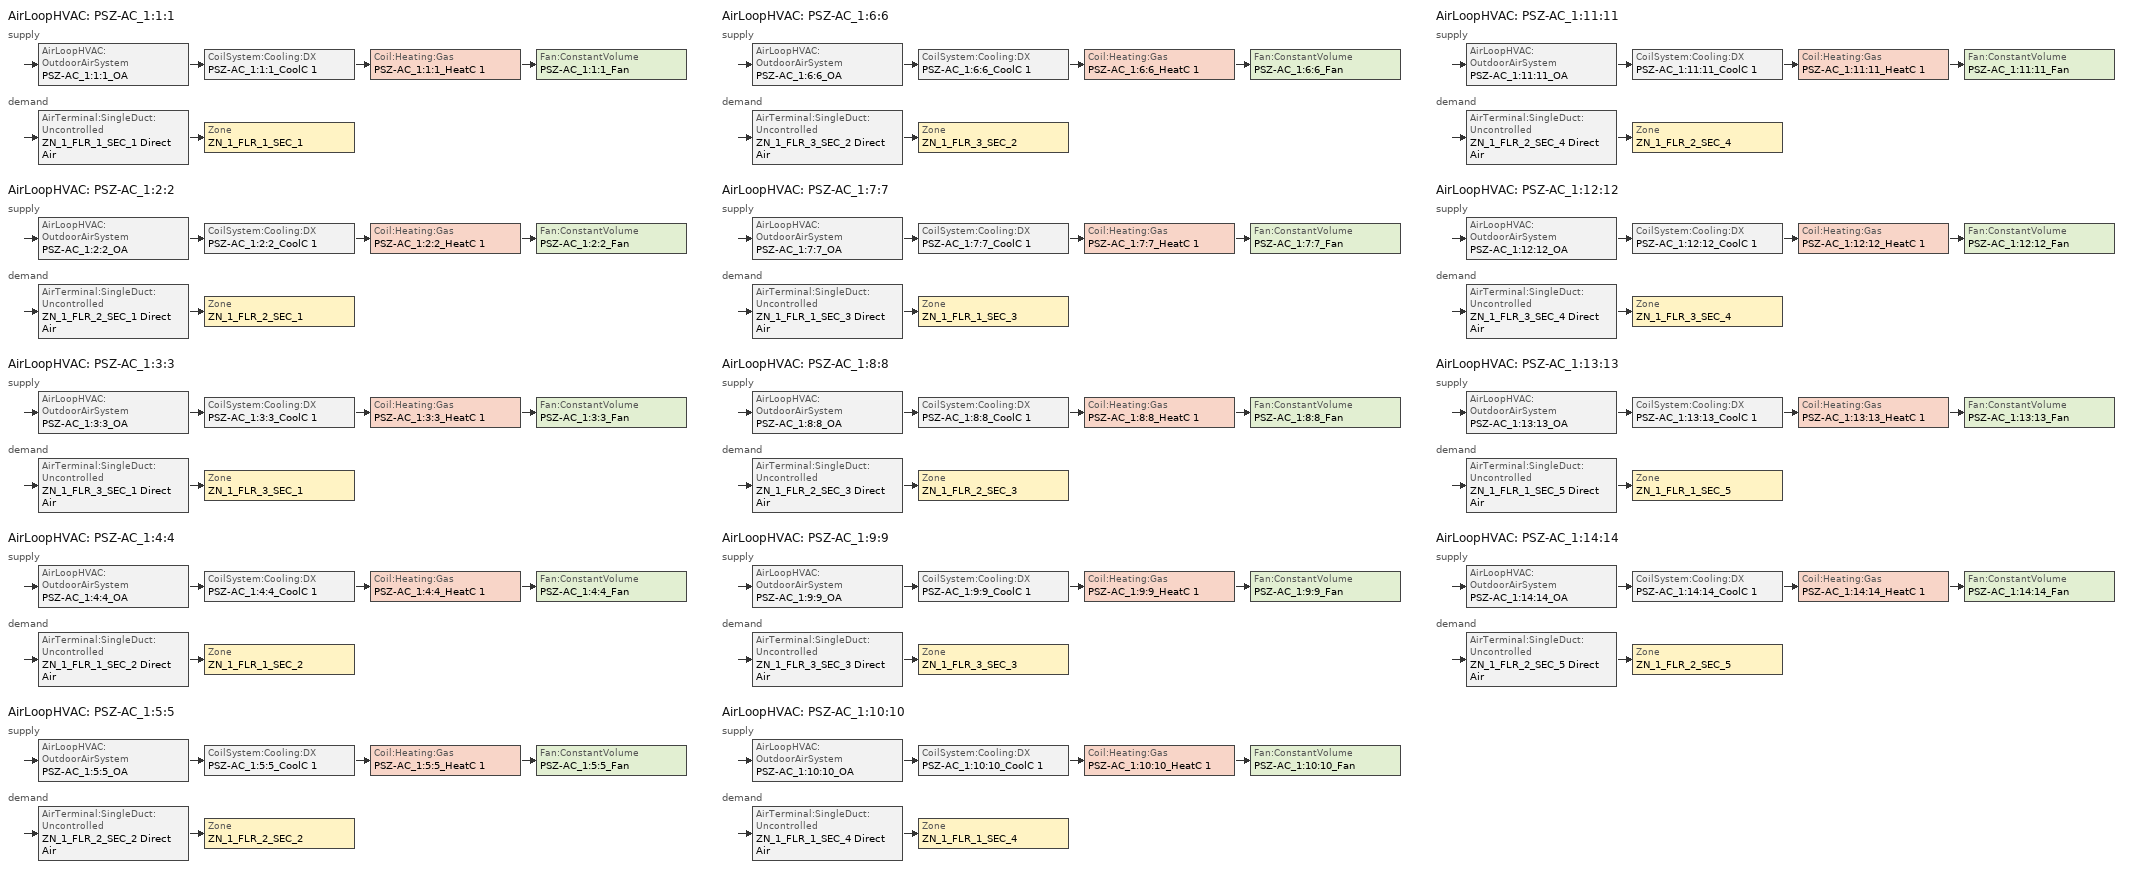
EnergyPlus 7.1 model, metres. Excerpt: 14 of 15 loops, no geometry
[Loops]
AirLoopHVAC 'PSZ-AC_1:1:1'
 supply: AirLoopHVAC:OutdoorAirSystem 'PSZ-AC_1:1:1_OA' > CoilSystem:Cooling:DX 'PSZ-AC_1:1:1_CoolC 1' > Coil:Heating:Gas 'PSZ-AC_1:1:1_HeatC 1' > Fan:ConstantVolume 'PSZ-AC_1:1:1_Fan'
 demand: AirTerminal:SingleDuct:Uncontrolled 'ZN_1_FLR_1_SEC_1 Direct Air' > Zone 'ZN_1_FLR_1_SEC_1'
AirLoopHVAC 'PSZ-AC_1:2:2'
 supply: AirLoopHVAC:OutdoorAirSystem 'PSZ-AC_1:2:2_OA' > CoilSystem:Cooling:DX 'PSZ-AC_1:2:2_CoolC 1' > Coil:Heating:Gas 'PSZ-AC_1:2:2_HeatC 1' > Fan:ConstantVolume 'PSZ-AC_1:2:2_Fan'
 demand: AirTerminal:SingleDuct:Uncontrolled 'ZN_1_FLR_2_SEC_1 Direct Air' > Zone 'ZN_1_FLR_2_SEC_1'
AirLoopHVAC 'PSZ-AC_1:3:3'
 supply: AirLoopHVAC:OutdoorAirSystem 'PSZ-AC_1:3:3_OA' > CoilSystem:Cooling:DX 'PSZ-AC_1:3:3_CoolC 1' > Coil:Heating:Gas 'PSZ-AC_1:3:3_HeatC 1' > Fan:ConstantVolume 'PSZ-AC_1:3:3_Fan'
 demand: AirTerminal:SingleDuct:Uncontrolled 'ZN_1_FLR_3_SEC_1 Direct Air' > Zone 'ZN_1_FLR_3_SEC_1'
AirLoopHVAC 'PSZ-AC_1:4:4'
 supply: AirLoopHVAC:OutdoorAirSystem 'PSZ-AC_1:4:4_OA' > CoilSystem:Cooling:DX 'PSZ-AC_1:4:4_CoolC 1' > Coil:Heating:Gas 'PSZ-AC_1:4:4_HeatC 1' > Fan:ConstantVolume 'PSZ-AC_1:4:4_Fan'
 demand: AirTerminal:SingleDuct:Uncontrolled 'ZN_1_FLR_1_SEC_2 Direct Air' > Zone 'ZN_1_FLR_1_SEC_2'
AirLoopHVAC 'PSZ-AC_1:5:5'
 supply: AirLoopHVAC:OutdoorAirSystem 'PSZ-AC_1:5:5_OA' > CoilSystem:Cooling:DX 'PSZ-AC_1:5:5_CoolC 1' > Coil:Heating:Gas 'PSZ-AC_1:5:5_HeatC 1' > Fan:ConstantVolume 'PSZ-AC_1:5:5_Fan'
 demand: AirTerminal:SingleDuct:Uncontrolled 'ZN_1_FLR_2_SEC_2 Direct Air' > Zone 'ZN_1_FLR_2_SEC_2'
AirLoopHVAC 'PSZ-AC_1:6:6'
 supply: AirLoopHVAC:OutdoorAirSystem 'PSZ-AC_1:6:6_OA' > CoilSystem:Cooling:DX 'PSZ-AC_1:6:6_CoolC 1' > Coil:Heating:Gas 'PSZ-AC_1:6:6_HeatC 1' > Fan:ConstantVolume 'PSZ-AC_1:6:6_Fan'
 demand: AirTerminal:SingleDuct:Uncontrolled 'ZN_1_FLR_3_SEC_2 Direct Air' > Zone 'ZN_1_FLR_3_SEC_2'
AirLoopHVAC 'PSZ-AC_1:7:7'
 supply: AirLoopHVAC:OutdoorAirSystem 'PSZ-AC_1:7:7_OA' > CoilSystem:Cooling:DX 'PSZ-AC_1:7:7_CoolC 1' > Coil:Heating:Gas 'PSZ-AC_1:7:7_HeatC 1' > Fan:ConstantVolume 'PSZ-AC_1:7:7_Fan'
 demand: AirTerminal:SingleDuct:Uncontrolled 'ZN_1_FLR_1_SEC_3 Direct Air' > Zone 'ZN_1_FLR_1_SEC_3'
AirLoopHVAC 'PSZ-AC_1:8:8'
 supply: AirLoopHVAC:OutdoorAirSystem 'PSZ-AC_1:8:8_OA' > CoilSystem:Cooling:DX 'PSZ-AC_1:8:8_CoolC 1' > Coil:Heating:Gas 'PSZ-AC_1:8:8_HeatC 1' > Fan:ConstantVolume 'PSZ-AC_1:8:8_Fan'
 demand: AirTerminal:SingleDuct:Uncontrolled 'ZN_1_FLR_2_SEC_3 Direct Air' > Zone 'ZN_1_FLR_2_SEC_3'
AirLoopHVAC 'PSZ-AC_1:9:9'
 supply: AirLoopHVAC:OutdoorAirSystem 'PSZ-AC_1:9:9_OA' > CoilSystem:Cooling:DX 'PSZ-AC_1:9:9_CoolC 1' > Coil:Heating:Gas 'PSZ-AC_1:9:9_HeatC 1' > Fan:ConstantVolume 'PSZ-AC_1:9:9_Fan'
 demand: AirTerminal:SingleDuct:Uncontrolled 'ZN_1_FLR_3_SEC_3 Direct Air' > Zone 'ZN_1_FLR_3_SEC_3'
AirLoopHVAC 'PSZ-AC_1:10:10'
 supply: AirLoopHVAC:OutdoorAirSystem 'PSZ-AC_1:10:10_OA' > CoilSystem:Cooling:DX 'PSZ-AC_1:10:10_CoolC 1' > Coil:Heating:Gas 'PSZ-AC_1:10:10_HeatC 1' > Fan:ConstantVolume 'PSZ-AC_1:10:10_Fan'
 demand: AirTerminal:SingleDuct:Uncontrolled 'ZN_1_FLR_1_SEC_4 Direct Air' > Zone 'ZN_1_FLR_1_SEC_4'
AirLoopHVAC 'PSZ-AC_1:11:11'
 supply: AirLoopHVAC:OutdoorAirSystem 'PSZ-AC_1:11:11_OA' > CoilSystem:Cooling:DX 'PSZ-AC_1:11:11_CoolC 1' > Coil:Heating:Gas 'PSZ-AC_1:11:11_HeatC 1' > Fan:ConstantVolume 'PSZ-AC_1:11:11_Fan'
 demand: AirTerminal:SingleDuct:Uncontrolled 'ZN_1_FLR_2_SEC_4 Direct Air' > Zone 'ZN_1_FLR_2_SEC_4'
AirLoopHVAC 'PSZ-AC_1:12:12'
 supply: AirLoopHVAC:OutdoorAirSystem 'PSZ-AC_1:12:12_OA' > CoilSystem:Cooling:DX 'PSZ-AC_1:12:12_CoolC 1' > Coil:Heating:Gas 'PSZ-AC_1:12:12_HeatC 1' > Fan:ConstantVolume 'PSZ-AC_1:12:12_Fan'
 demand: AirTerminal:SingleDuct:Uncontrolled 'ZN_1_FLR_3_SEC_4 Direct Air' > Zone 'ZN_1_FLR_3_SEC_4'
AirLoopHVAC 'PSZ-AC_1:13:13'
 supply: AirLoopHVAC:OutdoorAirSystem 'PSZ-AC_1:13:13_OA' > CoilSystem:Cooling:DX 'PSZ-AC_1:13:13_CoolC 1' > Coil:Heating:Gas 'PSZ-AC_1:13:13_HeatC 1' > Fan:ConstantVolume 'PSZ-AC_1:13:13_Fan'
 demand: AirTerminal:SingleDuct:Uncontrolled 'ZN_1_FLR_1_SEC_5 Direct Air' > Zone 'ZN_1_FLR_1_SEC_5'
AirLoopHVAC 'PSZ-AC_1:14:14'
 supply: AirLoopHVAC:OutdoorAirSystem 'PSZ-AC_1:14:14_OA' > CoilSystem:Cooling:DX 'PSZ-AC_1:14:14_CoolC 1' > Coil:Heating:Gas 'PSZ-AC_1:14:14_HeatC 1' > Fan:ConstantVolume 'PSZ-AC_1:14:14_Fan'
 demand: AirTerminal:SingleDuct:Uncontrolled 'ZN_1_FLR_2_SEC_5 Direct Air' > Zone 'ZN_1_FLR_2_SEC_5'
[ComponentCost:LineItem]
Name | Line Item Type | Item | Cost per Each | Quantity | Cost per Unit of Output Capacity
Infiltration:ZN_1_FLR_1_SEC_1 | General | ZN_1_FLR_1_SEC_1 | 1 | 0.0245
People:ZN_1_FLR_1_SEC_1 | General | ZN_1_FLR_1_SEC_1 | 1 | 3.0269
LIGHTING EQUIP:ZN_1_FLR_1_SEC_1 | Lights | ZN_1_FLR_1_SEC_1 |  |  | 1
ElectricEquipment:ZN_1_FLR_1_SEC_1:PlugMisc | General | ZN_1_FLR_1_SEC_1 | 1 | 0.6247
GasEquipment:ZN_1_FLR_1_SEC_1:PlugMisc | General | ZN_1_FLR_1_SEC_1 | 1 | 0.0232
Infiltration:ZN_1_FLR_2_SEC_1 | General | ZN_1_FLR_2_SEC_1 | 1 | 0.0245
People:ZN_1_FLR_2_SEC_1 | General | ZN_1_FLR_2_SEC_1 | 1 | 3.0269
LIGHTING EQUIP:ZN_1_FLR_2_SEC_1 | Lights | ZN_1_FLR_2_SEC_1 |  |  | 1
ElectricEquipment:ZN_1_FLR_2_SEC_1:PlugMisc | General | ZN_1_FLR_2_SEC_1 | 1 | 0.6247
GasEquipment:ZN_1_FLR_2_SEC_1:PlugMisc | General | ZN_1_FLR_2_SEC_1 | 1 | 0.0232
Infiltration:ZN_1_FLR_3_SEC_1 | General | ZN_1_FLR_3_SEC_1 | 1 | 0.0245
People:ZN_1_FLR_3_SEC_1 | General | ZN_1_FLR_3_SEC_1 | 1 | 3.0269
LIGHTING EQUIP:ZN_1_FLR_3_SEC_1 | Lights | ZN_1_FLR_3_SEC_1 |  |  | 1
ElectricEquipment:ZN_1_FLR_3_SEC_1:PlugMisc | General | ZN_1_FLR_3_SEC_1 | 1 | 0.6247
GasEquipment:ZN_1_FLR_3_SEC_1:PlugMisc | General | ZN_1_FLR_3_SEC_1 | 1 | 0.0232
Infiltration:ZN_1_FLR_1_SEC_2 | General | ZN_1_FLR_1_SEC_2 | 1 | 0.009
People:ZN_1_FLR_1_SEC_2 | General | ZN_1_FLR_1_SEC_2 | 1 | 1.1052
LIGHTING EQUIP:ZN_1_FLR_1_SEC_2 | Lights | ZN_1_FLR_1_SEC_2 |  |  | 1
ElectricEquipment:ZN_1_FLR_1_SEC_2:PlugMisc | General | ZN_1_FLR_1_SEC_2 | 1 | 0.2281
GasEquipment:ZN_1_FLR_1_SEC_2:PlugMisc | General | ZN_1_FLR_1_SEC_2 | 1 | 0.0085
Infiltration:ZN_1_FLR_2_SEC_2 | General | ZN_1_FLR_2_SEC_2 | 1 | 0.009
People:ZN_1_FLR_2_SEC_2 | General | ZN_1_FLR_2_SEC_2 | 1 | 1.1052
LIGHTING EQUIP:ZN_1_FLR_2_SEC_2 | Lights | ZN_1_FLR_2_SEC_2 |  |  | 1
ElectricEquipment:ZN_1_FLR_2_SEC_2:PlugMisc | General | ZN_1_FLR_2_SEC_2 | 1 | 0.2281
GasEquipment:ZN_1_FLR_2_SEC_2:PlugMisc | General | ZN_1_FLR_2_SEC_2 | 1 | 0.0085
Infiltration:ZN_1_FLR_3_SEC_2 | General | ZN_1_FLR_3_SEC_2 | 1 | 0.009
People:ZN_1_FLR_3_SEC_2 | General | ZN_1_FLR_3_SEC_2 | 1 | 1.1052
LIGHTING EQUIP:ZN_1_FLR_3_SEC_2 | Lights | ZN_1_FLR_3_SEC_2 |  |  | 1
ElectricEquipment:ZN_1_FLR_3_SEC_2:PlugMisc | General | ZN_1_FLR_3_SEC_2 | 1 | 0.2281
GasEquipment:ZN_1_FLR_3_SEC_2:PlugMisc | General | ZN_1_FLR_3_SEC_2 | 1 | 0.0085
Infiltration:ZN_1_FLR_1_SEC_3 | General | ZN_1_FLR_1_SEC_3 | 1 | 0.0245
People:ZN_1_FLR_1_SEC_3 | General | ZN_1_FLR_1_SEC_3 | 1 | 3.0269
LIGHTING EQUIP:ZN_1_FLR_1_SEC_3 | Lights | ZN_1_FLR_1_SEC_3 |  |  | 1
ElectricEquipment:ZN_1_FLR_1_SEC_3:PlugMisc | General | ZN_1_FLR_1_SEC_3 | 1 | 0.6247
GasEquipment:ZN_1_FLR_1_SEC_3:PlugMisc | General | ZN_1_FLR_1_SEC_3 | 1 | 0.0232
Infiltration:ZN_1_FLR_2_SEC_3 | General | ZN_1_FLR_2_SEC_3 | 1 | 0.0245
People:ZN_1_FLR_2_SEC_3 | General | ZN_1_FLR_2_SEC_3 | 1 | 3.0269
LIGHTING EQUIP:ZN_1_FLR_2_SEC_3 | Lights | ZN_1_FLR_2_SEC_3 |  |  | 1
ElectricEquipment:ZN_1_FLR_2_SEC_3:PlugMisc | General | ZN_1_FLR_2_SEC_3 | 1 | 0.6247
GasEquipment:ZN_1_FLR_2_SEC_3:PlugMisc | General | ZN_1_FLR_2_SEC_3 | 1 | 0.0232
Infiltration:ZN_1_FLR_3_SEC_3 | General | ZN_1_FLR_3_SEC_3 | 1 | 0.0245
People:ZN_1_FLR_3_SEC_3 | General | ZN_1_FLR_3_SEC_3 | 1 | 3.0269
LIGHTING EQUIP:ZN_1_FLR_3_SEC_3 | Lights | ZN_1_FLR_3_SEC_3 |  |  | 1
ElectricEquipment:ZN_1_FLR_3_SEC_3:PlugMisc | General | ZN_1_FLR_3_SEC_3 | 1 | 0.6247
GasEquipment:ZN_1_FLR_3_SEC_3:PlugMisc | General | ZN_1_FLR_3_SEC_3 | 1 | 0.0232
Infiltration:ZN_1_FLR_1_SEC_4 | General | ZN_1_FLR_1_SEC_4 | 1 | 0.009
People:ZN_1_FLR_1_SEC_4 | General | ZN_1_FLR_1_SEC_4 | 1 | 1.1052
LIGHTING EQUIP:ZN_1_FLR_1_SEC_4 | Lights | ZN_1_FLR_1_SEC_4 |  |  | 1
ElectricEquipment:ZN_1_FLR_1_SEC_4:PlugMisc | General | ZN_1_FLR_1_SEC_4 | 1 | 0.2281
GasEquipment:ZN_1_FLR_1_SEC_4:PlugMisc | General | ZN_1_FLR_1_SEC_4 | 1 | 0.0085
Infiltration:ZN_1_FLR_2_SEC_4 | General | ZN_1_FLR_2_SEC_4 | 1 | 0.009
People:ZN_1_FLR_2_SEC_4 | General | ZN_1_FLR_2_SEC_4 | 1 | 1.1052
LIGHTING EQUIP:ZN_1_FLR_2_SEC_4 | Lights | ZN_1_FLR_2_SEC_4 |  |  | 1
ElectricEquipment:ZN_1_FLR_2_SEC_4:PlugMisc | General | ZN_1_FLR_2_SEC_4 | 1 | 0.2281
GasEquipment:ZN_1_FLR_2_SEC_4:PlugMisc | General | ZN_1_FLR_2_SEC_4 | 1 | 0.0085
Infiltration:ZN_1_FLR_3_SEC_4 | General | ZN_1_FLR_3_SEC_4 | 1 | 0.009
People:ZN_1_FLR_3_SEC_4 | General | ZN_1_FLR_3_SEC_4 | 1 | 1.1052
LIGHTING EQUIP:ZN_1_FLR_3_SEC_4 | Lights | ZN_1_FLR_3_SEC_4 |  |  | 1
ElectricEquipment:ZN_1_FLR_3_SEC_4:PlugMisc | General | ZN_1_FLR_3_SEC_4 | 1 | 0.2281
GasEquipment:ZN_1_FLR_3_SEC_4:PlugMisc | General | ZN_1_FLR_3_SEC_4 | 1 | 0.0085
Infiltration:ZN_1_FLR_1_SEC_5 | General | ZN_1_FLR_1_SEC_5 | 1 | 0.0063
People:ZN_1_FLR_1_SEC_5 | General | ZN_1_FLR_1_SEC_5 | 1 | 0.781
LIGHTING EQUIP:ZN_1_FLR_1_SEC_5 | Lights | ZN_1_FLR_1_SEC_5 |  |  | 1
ElectricEquipment:ZN_1_FLR_1_SEC_5:PlugMisc | General | ZN_1_FLR_1_SEC_5 | 1 | 0.1612
GasEquipment:ZN_1_FLR_1_SEC_5:PlugMisc | General | ZN_1_FLR_1_SEC_5 | 1 | 0.006
Infiltration:ZN_1_FLR_2_SEC_5 | General | ZN_1_FLR_2_SEC_5 | 1 | 0.0063
People:ZN_1_FLR_2_SEC_5 | General | ZN_1_FLR_2_SEC_5 | 1 | 0.781
LIGHTING EQUIP:ZN_1_FLR_2_SEC_5 | Lights | ZN_1_FLR_2_SEC_5 |  |  | 1
ElectricEquipment:ZN_1_FLR_2_SEC_5:PlugMisc | General | ZN_1_FLR_2_SEC_5 | 1 | 0.1612
GasEquipment:ZN_1_FLR_2_SEC_5:PlugMisc | General | ZN_1_FLR_2_SEC_5 | 1 | 0.006
[Sizing:Zone] Zone Cooling Design Supply Air Temperature {C}=14; Zone Heating Design Supply Air Temperature {C}=40; Zone Cooling Design Supply Air Humidity Ratio {kg-H20/kg-air}=0.0085; Zone Heating Design Supply Air Humidity Ratio {kg-H20/kg-air}=0.008; Cooling Design Air Flow Method {Flow/Zone | DesignDay | DesignDayWithLimit}=DesignDay; Cooling Minimum Air Flow Fraction=0; Heating Design Air Flow Method {Flow/Zone | DesignDay}=DesignDay; Heating Design Air Flow Rate=0
Name | Design Specification Outdoor Air Object | Design Specification Zone Air Distribution Object
ZN_1_FLR_1_SEC_1 | ZN_1_FLR_1_SEC_1 OA Design Spec | ZN_1_FLR_1_SEC_1 Air Dist Design Spec
ZN_1_FLR_2_SEC_1 | ZN_1_FLR_2_SEC_1 OA Design Spec | ZN_1_FLR_2_SEC_1 Air Dist Design Spec
ZN_1_FLR_3_SEC_1 | ZN_1_FLR_3_SEC_1 OA Design Spec | ZN_1_FLR_3_SEC_1 Air Dist Design Spec
ZN_1_FLR_1_SEC_2 | ZN_1_FLR_1_SEC_2 OA Design Spec | ZN_1_FLR_1_SEC_2 Air Dist Design Spec
ZN_1_FLR_2_SEC_2 | ZN_1_FLR_2_SEC_2 OA Design Spec | ZN_1_FLR_2_SEC_2 Air Dist Design Spec
ZN_1_FLR_3_SEC_2 | ZN_1_FLR_3_SEC_2 OA Design Spec | ZN_1_FLR_3_SEC_2 Air Dist Design Spec
ZN_1_FLR_1_SEC_3 | ZN_1_FLR_1_SEC_3 OA Design Spec | ZN_1_FLR_1_SEC_3 Air Dist Design Spec
ZN_1_FLR_2_SEC_3 | ZN_1_FLR_2_SEC_3 OA Design Spec | ZN_1_FLR_2_SEC_3 Air Dist Design Spec
ZN_1_FLR_3_SEC_3 | ZN_1_FLR_3_SEC_3 OA Design Spec | ZN_1_FLR_3_SEC_3 Air Dist Design Spec
ZN_1_FLR_1_SEC_4 | ZN_1_FLR_1_SEC_4 OA Design Spec | ZN_1_FLR_1_SEC_4 Air Dist Design Spec
ZN_1_FLR_2_SEC_4 | ZN_1_FLR_2_SEC_4 OA Design Spec | ZN_1_FLR_2_SEC_4 Air Dist Design Spec
ZN_1_FLR_3_SEC_4 | ZN_1_FLR_3_SEC_4 OA Design Spec | ZN_1_FLR_3_SEC_4 Air Dist Design Spec
ZN_1_FLR_1_SEC_5 | ZN_1_FLR_1_SEC_5 OA Design Spec | ZN_1_FLR_1_SEC_5 Air Dist Design Spec
ZN_1_FLR_2_SEC_5 | ZN_1_FLR_2_SEC_5 OA Design Spec | ZN_1_FLR_2_SEC_5 Air Dist Design Spec
[DesignSpecification:OutdoorAir] Outdoor Air Method=Flow/Zone; Outdoor Air Flow Per Person {m3/s-person}=0; Outdoor Air Flow Per Zone Floor Area {m3/s-m2}=0; Outdoor Air Flow Air Changes per Hour {1/hr}=0
Name | Outdoor Air Flow Per Zone {m3/s}
ZN_1_FLR_1_SEC_1 OA Design Spec; ZN_1_FLR_2_SEC_1 OA Design Spec; ZN_1_FLR_3_SEC_1 OA Design Spec; ZN_1_FLR_1_SEC_3 OA Design Spec; ZN_1_FLR_2_SEC_3 OA Design Spec; ZN_1_FLR_3_SEC_3 OA Design Spec | 0.0307916
ZN_1_FLR_1_SEC_2 OA Design Spec; ZN_1_FLR_2_SEC_2 OA Design Spec; ZN_1_FLR_3_SEC_2 OA Design Spec; ZN_1_FLR_1_SEC_4 OA Design Spec; ZN_1_FLR_2_SEC_4 OA Design Spec; ZN_1_FLR_3_SEC_4 OA Design Spec | 0.0112423
ZN_1_FLR_1_SEC_5 OA Design Spec; ZN_1_FLR_2_SEC_5 OA Design Spec | 0.0079451
[DesignSpecification:ZoneAirDistribution] Zone Air Distribution Effectiveness in Cooling Mode=1; Zone Air Distribution Effectiveness in Heating Mode=1; Zone Secondary Recirculation Fraction=0
ZN_1_FLR_1_SEC_1 Air Dist Design Spec; ZN_1_FLR_2_SEC_1 Air Dist Design Spec; ZN_1_FLR_3_SEC_1 Air Dist Design Spec; ZN_1_FLR_1_SEC_2 Air Dist Design Spec; ZN_1_FLR_2_SEC_2 Air Dist Design Spec; ZN_1_FLR_3_SEC_2 Air Dist Design Spec; ZN_1_FLR_1_SEC_3 Air Dist Design Spec; ZN_1_FLR_2_SEC_3 Air Dist Design Spec; ZN_1_FLR_3_SEC_3 Air Dist Design Spec; ZN_1_FLR_1_SEC_4 Air Dist Design Spec; ZN_1_FLR_2_SEC_4 Air Dist Design Spec; ZN_1_FLR_3_SEC_4 Air Dist Design Spec; ZN_1_FLR_1_SEC_5 Air Dist Design Spec; ZN_1_FLR_2_SEC_5 Air Dist Design Spec
[ZoneControl:Thermostat] Control Type Schedule=Dual Zone Control Type Sched
Name | Zone | Control 1
ZN_1_FLR_1_SEC_1 Thermostat | ZN_1_FLR_1_SEC_1 | ZN_1_FLR_1_SEC_1 DualSPSched
ZN_1_FLR_2_SEC_1 Thermostat | ZN_1_FLR_2_SEC_1 | ZN_1_FLR_2_SEC_1 DualSPSched
ZN_1_FLR_3_SEC_1 Thermostat | ZN_1_FLR_3_SEC_1 | ZN_1_FLR_3_SEC_1 DualSPSched
ZN_1_FLR_1_SEC_2 Thermostat | ZN_1_FLR_1_SEC_2 | ZN_1_FLR_1_SEC_2 DualSPSched
ZN_1_FLR_2_SEC_2 Thermostat | ZN_1_FLR_2_SEC_2 | ZN_1_FLR_2_SEC_2 DualSPSched
ZN_1_FLR_3_SEC_2 Thermostat | ZN_1_FLR_3_SEC_2 | ZN_1_FLR_3_SEC_2 DualSPSched
ZN_1_FLR_1_SEC_3 Thermostat | ZN_1_FLR_1_SEC_3 | ZN_1_FLR_1_SEC_3 DualSPSched
ZN_1_FLR_2_SEC_3 Thermostat | ZN_1_FLR_2_SEC_3 | ZN_1_FLR_2_SEC_3 DualSPSched
ZN_1_FLR_3_SEC_3 Thermostat | ZN_1_FLR_3_SEC_3 | ZN_1_FLR_3_SEC_3 DualSPSched
ZN_1_FLR_1_SEC_4 Thermostat | ZN_1_FLR_1_SEC_4 | ZN_1_FLR_1_SEC_4 DualSPSched
ZN_1_FLR_2_SEC_4 Thermostat | ZN_1_FLR_2_SEC_4 | ZN_1_FLR_2_SEC_4 DualSPSched
ZN_1_FLR_3_SEC_4 Thermostat | ZN_1_FLR_3_SEC_4 | ZN_1_FLR_3_SEC_4 DualSPSched
ZN_1_FLR_1_SEC_5 Thermostat | ZN_1_FLR_1_SEC_5 | ZN_1_FLR_1_SEC_5 DualSPSched
ZN_1_FLR_2_SEC_5 Thermostat | ZN_1_FLR_2_SEC_5 | ZN_1_FLR_2_SEC_5 DualSPSched
[ThermostatSetpoint:DualSetpoint] Heating Setpoint Temperature Schedule=HtgSetP_Sch; Cooling Setpoint Temperature Schedule=ClgSetP_Sch
ZN_1_FLR_1_SEC_1 DualSPSched; ZN_1_FLR_2_SEC_1 DualSPSched; ZN_1_FLR_3_SEC_1 DualSPSched; ZN_1_FLR_1_SEC_2 DualSPSched; ZN_1_FLR_2_SEC_2 DualSPSched; ZN_1_FLR_3_SEC_2 DualSPSched; ZN_1_FLR_1_SEC_3 DualSPSched; ZN_1_FLR_2_SEC_3 DualSPSched; ZN_1_FLR_3_SEC_3 DualSPSched; ZN_1_FLR_1_SEC_4 DualSPSched; ZN_1_FLR_2_SEC_4 DualSPSched; ZN_1_FLR_3_SEC_4 DualSPSched; ZN_1_FLR_1_SEC_5 DualSPSched; ZN_1_FLR_2_SEC_5 DualSPSched
[Zone equipment]
ZN_1_FLR_1_SEC_1: ZN_1_FLR_1_SEC_1 Direct Air
ZN_1_FLR_2_SEC_1: ZN_1_FLR_2_SEC_1 Direct Air
ZN_1_FLR_3_SEC_1: ZN_1_FLR_3_SEC_1 Direct Air
ZN_1_FLR_1_SEC_2: ZN_1_FLR_1_SEC_2 Direct Air
ZN_1_FLR_2_SEC_2: ZN_1_FLR_2_SEC_2 Direct Air
ZN_1_FLR_3_SEC_2: ZN_1_FLR_3_SEC_2 Direct Air
ZN_1_FLR_1_SEC_3: ZN_1_FLR_1_SEC_3 Direct Air
ZN_1_FLR_2_SEC_3: ZN_1_FLR_2_SEC_3 Direct Air
ZN_1_FLR_3_SEC_3: ZN_1_FLR_3_SEC_3 Direct Air
ZN_1_FLR_1_SEC_4: ZN_1_FLR_1_SEC_4 Direct Air
ZN_1_FLR_2_SEC_4: ZN_1_FLR_2_SEC_4 Direct Air
ZN_1_FLR_3_SEC_4: ZN_1_FLR_3_SEC_4 Direct Air
ZN_1_FLR_1_SEC_5: ZN_1_FLR_1_SEC_5 Direct Air
ZN_1_FLR_2_SEC_5: ZN_1_FLR_2_SEC_5 Direct Air
[AirTerminal:SingleDuct:Uncontrolled] Availability Schedule=ALWAYS_ON; Maximum Air Flow Rate {m3/s}=AUTOSIZE
ZN_1_FLR_1_SEC_1 Direct Air; ZN_1_FLR_2_SEC_1 Direct Air; ZN_1_FLR_3_SEC_1 Direct Air; ZN_1_FLR_1_SEC_2 Direct Air; ZN_1_FLR_2_SEC_2 Direct Air; ZN_1_FLR_3_SEC_2 Direct Air; ZN_1_FLR_1_SEC_3 Direct Air; ZN_1_FLR_2_SEC_3 Direct Air; ZN_1_FLR_3_SEC_3 Direct Air; ZN_1_FLR_1_SEC_4 Direct Air; ZN_1_FLR_2_SEC_4 Direct Air; ZN_1_FLR_3_SEC_4 Direct Air; ZN_1_FLR_1_SEC_5 Direct Air; ZN_1_FLR_2_SEC_5 Direct Air
[SetpointManager:SingleZone:Reheat] Control Variable=Temperature; Minimum Supply Air Temperature C=10; Maximum Supply Air Temperature C=50
Name | Control Zone | Setpoint Node or NodeList
SupAirTemp MngrZN_1_FLR_1_SEC_1 | ZN_1_FLR_1_SEC_1 | PSZ-AC_1:1:1 Supply Equipment Outlet Node
SupAirTemp MngrZN_1_FLR_2_SEC_1 | ZN_1_FLR_2_SEC_1 | PSZ-AC_1:2:2 Supply Equipment Outlet Node
SupAirTemp MngrZN_1_FLR_3_SEC_1 | ZN_1_FLR_3_SEC_1 | PSZ-AC_1:3:3 Supply Equipment Outlet Node
SupAirTemp MngrZN_1_FLR_1_SEC_2 | ZN_1_FLR_1_SEC_2 | PSZ-AC_1:4:4 Supply Equipment Outlet Node
SupAirTemp MngrZN_1_FLR_2_SEC_2 | ZN_1_FLR_2_SEC_2 | PSZ-AC_1:5:5 Supply Equipment Outlet Node
SupAirTemp MngrZN_1_FLR_3_SEC_2 | ZN_1_FLR_3_SEC_2 | PSZ-AC_1:6:6 Supply Equipment Outlet Node
SupAirTemp MngrZN_1_FLR_1_SEC_3 | ZN_1_FLR_1_SEC_3 | PSZ-AC_1:7:7 Supply Equipment Outlet Node
SupAirTemp MngrZN_1_FLR_2_SEC_3 | ZN_1_FLR_2_SEC_3 | PSZ-AC_1:8:8 Supply Equipment Outlet Node
SupAirTemp MngrZN_1_FLR_3_SEC_3 | ZN_1_FLR_3_SEC_3 | PSZ-AC_1:9:9 Supply Equipment Outlet Node
SupAirTemp MngrZN_1_FLR_1_SEC_4 | ZN_1_FLR_1_SEC_4 | PSZ-AC_1:10:10 Supply Equipment Outlet Node
SupAirTemp MngrZN_1_FLR_2_SEC_4 | ZN_1_FLR_2_SEC_4 | PSZ-AC_1:11:11 Supply Equipment Outlet Node
SupAirTemp MngrZN_1_FLR_3_SEC_4 | ZN_1_FLR_3_SEC_4 | PSZ-AC_1:12:12 Supply Equipment Outlet Node
SupAirTemp MngrZN_1_FLR_1_SEC_5 | ZN_1_FLR_1_SEC_5 | PSZ-AC_1:13:13 Supply Equipment Outlet Node
SupAirTemp MngrZN_1_FLR_2_SEC_5 | ZN_1_FLR_2_SEC_5 | PSZ-AC_1:14:14 Supply Equipment Outlet Node
[AirLoopHVAC] Design Supply Air Flow Rate {m3/s}=AUTOSIZE
PSZ-AC_1:1:1; PSZ-AC_1:2:2; PSZ-AC_1:3:3; PSZ-AC_1:4:4; PSZ-AC_1:5:5; PSZ-AC_1:6:6; PSZ-AC_1:7:7; PSZ-AC_1:8:8; PSZ-AC_1:9:9; PSZ-AC_1:10:10; PSZ-AC_1:11:11; PSZ-AC_1:12:12; PSZ-AC_1:13:13; PSZ-AC_1:14:14
[SetpointManager:MixedAir]
Name | Control Variable {Temperature} | Setpoint Node or NodeList | Control Variable
PSZ-AC_1:1:1_CoolC 1 SAT Manager | Temperature | PSZ-AC_1:1:1_CoolC 1-PSZ-AC_1:1:1_HeatC 1Node
PSZ-AC_1:1:1_HeatC 1 MixedAir Manager |  | PSZ-AC_1:1:1_HeatC 1-PSZ-AC_1:1:1_FanNode | Temperature
PSZ-AC_1:1:1 OA Mixed Air Temp Manager |  | PSZ-AC_1:1:1_OA-PSZ-AC_1:1:1_CoolC 1Node | Temperature
PSZ-AC_1:2:2_CoolC 1 SAT Manager | Temperature | PSZ-AC_1:2:2_CoolC 1-PSZ-AC_1:2:2_HeatC 1Node
PSZ-AC_1:2:2_HeatC 1 MixedAir Manager |  | PSZ-AC_1:2:2_HeatC 1-PSZ-AC_1:2:2_FanNode | Temperature
PSZ-AC_1:2:2 OA Mixed Air Temp Manager |  | PSZ-AC_1:2:2_OA-PSZ-AC_1:2:2_CoolC 1Node | Temperature
PSZ-AC_1:3:3_CoolC 1 SAT Manager | Temperature | PSZ-AC_1:3:3_CoolC 1-PSZ-AC_1:3:3_HeatC 1Node
PSZ-AC_1:3:3_HeatC 1 MixedAir Manager |  | PSZ-AC_1:3:3_HeatC 1-PSZ-AC_1:3:3_FanNode | Temperature
PSZ-AC_1:3:3 OA Mixed Air Temp Manager |  | PSZ-AC_1:3:3_OA-PSZ-AC_1:3:3_CoolC 1Node | Temperature
PSZ-AC_1:4:4_CoolC 1 SAT Manager | Temperature | PSZ-AC_1:4:4_CoolC 1-PSZ-AC_1:4:4_HeatC 1Node
PSZ-AC_1:4:4_HeatC 1 MixedAir Manager |  | PSZ-AC_1:4:4_HeatC 1-PSZ-AC_1:4:4_FanNode | Temperature
PSZ-AC_1:4:4 OA Mixed Air Temp Manager |  | PSZ-AC_1:4:4_OA-PSZ-AC_1:4:4_CoolC 1Node | Temperature
PSZ-AC_1:5:5_CoolC 1 SAT Manager | Temperature | PSZ-AC_1:5:5_CoolC 1-PSZ-AC_1:5:5_HeatC 1Node
PSZ-AC_1:5:5_HeatC 1 MixedAir Manager |  | PSZ-AC_1:5:5_HeatC 1-PSZ-AC_1:5:5_FanNode | Temperature
PSZ-AC_1:5:5 OA Mixed Air Temp Manager |  | PSZ-AC_1:5:5_OA-PSZ-AC_1:5:5_CoolC 1Node | Temperature
PSZ-AC_1:6:6_CoolC 1 SAT Manager | Temperature | PSZ-AC_1:6:6_CoolC 1-PSZ-AC_1:6:6_HeatC 1Node
PSZ-AC_1:6:6_HeatC 1 MixedAir Manager |  | PSZ-AC_1:6:6_HeatC 1-PSZ-AC_1:6:6_FanNode | Temperature
PSZ-AC_1:6:6 OA Mixed Air Temp Manager |  | PSZ-AC_1:6:6_OA-PSZ-AC_1:6:6_CoolC 1Node | Temperature
PSZ-AC_1:7:7_CoolC 1 SAT Manager | Temperature | PSZ-AC_1:7:7_CoolC 1-PSZ-AC_1:7:7_HeatC 1Node
PSZ-AC_1:7:7_HeatC 1 MixedAir Manager |  | PSZ-AC_1:7:7_HeatC 1-PSZ-AC_1:7:7_FanNode | Temperature
PSZ-AC_1:7:7 OA Mixed Air Temp Manager |  | PSZ-AC_1:7:7_OA-PSZ-AC_1:7:7_CoolC 1Node | Temperature
PSZ-AC_1:8:8_CoolC 1 SAT Manager | Temperature | PSZ-AC_1:8:8_CoolC 1-PSZ-AC_1:8:8_HeatC 1Node
PSZ-AC_1:8:8_HeatC 1 MixedAir Manager |  | PSZ-AC_1:8:8_HeatC 1-PSZ-AC_1:8:8_FanNode | Temperature
PSZ-AC_1:8:8 OA Mixed Air Temp Manager |  | PSZ-AC_1:8:8_OA-PSZ-AC_1:8:8_CoolC 1Node | Temperature
PSZ-AC_1:9:9_CoolC 1 SAT Manager | Temperature | PSZ-AC_1:9:9_CoolC 1-PSZ-AC_1:9:9_HeatC 1Node
PSZ-AC_1:9:9_HeatC 1 MixedAir Manager |  | PSZ-AC_1:9:9_HeatC 1-PSZ-AC_1:9:9_FanNode | Temperature
PSZ-AC_1:9:9 OA Mixed Air Temp Manager |  | PSZ-AC_1:9:9_OA-PSZ-AC_1:9:9_CoolC 1Node | Temperature
PSZ-AC_1:10:10_CoolC 1 SAT Manager | Temperature | PSZ-AC_1:10:10_CoolC 1-PSZ-AC_1:10:10_HeatC 1Node
PSZ-AC_1:10:10_HeatC 1 MixedAir Manager |  | PSZ-AC_1:10:10_HeatC 1-PSZ-AC_1:10:10_FanNode | Temperature
PSZ-AC_1:10:10 OA Mixed Air Temp Manager |  | PSZ-AC_1:10:10_OA-PSZ-AC_1:10:10_CoolC 1Node | Temperature
PSZ-AC_1:11:11_CoolC 1 SAT Manager | Temperature | PSZ-AC_1:11:11_CoolC 1-PSZ-AC_1:11:11_HeatC 1Node
PSZ-AC_1:11:11_HeatC 1 MixedAir Manager |  | PSZ-AC_1:11:11_HeatC 1-PSZ-AC_1:11:11_FanNode | Temperature
PSZ-AC_1:11:11 OA Mixed Air Temp Manager |  | PSZ-AC_1:11:11_OA-PSZ-AC_1:11:11_CoolC 1Node | Temperature
PSZ-AC_1:12:12_CoolC 1 SAT Manager | Temperature | PSZ-AC_1:12:12_CoolC 1-PSZ-AC_1:12:12_HeatC 1Node
PSZ-AC_1:12:12_HeatC 1 MixedAir Manager |  | PSZ-AC_1:12:12_HeatC 1-PSZ-AC_1:12:12_FanNode | Temperature
PSZ-AC_1:12:12 OA Mixed Air Temp Manager |  | PSZ-AC_1:12:12_OA-PSZ-AC_1:12:12_CoolC 1Node | Temperature
PSZ-AC_1:13:13_CoolC 1 SAT Manager | Temperature | PSZ-AC_1:13:13_CoolC 1-PSZ-AC_1:13:13_HeatC 1Node
PSZ-AC_1:13:13_HeatC 1 MixedAir Manager |  | PSZ-AC_1:13:13_HeatC 1-PSZ-AC_1:13:13_FanNode | Temperature
PSZ-AC_1:13:13 OA Mixed Air Temp Manager |  | PSZ-AC_1:13:13_OA-PSZ-AC_1:13:13_CoolC 1Node | Temperature
PSZ-AC_1:14:14_CoolC 1 SAT Manager | Temperature | PSZ-AC_1:14:14_CoolC 1-PSZ-AC_1:14:14_HeatC 1Node
PSZ-AC_1:14:14_HeatC 1 MixedAir Manager |  | PSZ-AC_1:14:14_HeatC 1-PSZ-AC_1:14:14_FanNode | Temperature
PSZ-AC_1:14:14 OA Mixed Air Temp Manager |  | PSZ-AC_1:14:14_OA-PSZ-AC_1:14:14_CoolC 1Node | Temperature
[Sizing:System] Type Of Load To Size On=Sensible; Design Outdoor Air Flow Rate {m3/s}=AUTOSIZE; Minimum System Air Flow Ratio=1; Preheat Design Temperature {C}=7; Preheat Design Humidity Ratio {kg-H2O/kg-air}=0.008; Precool Design Temperature {C}=12.8; Precool Design Humidity Ratio {kg-H2O/kg-air}=0.008; Central Cooling Design Supply Air Temperature {C}=12.8; Central Heating Design Supply Air Temperature {C}=40; Sizing Option {Coincident | NonCoincident}=NonCoincident; 100% Outdoor Air in Cooling {Yes | No}=No; 100% Outdoor Air in Heating {Yes | No}=No; Central Cooling Design Supply Air Humidity Ratio {kg-H2O/kg-air}=0.0085; Central Heating Design Supply Air Humidity Ratio {kg-H2O/kg-air}=0.008; Cooling Design Air Flow Method=DesignDay; Cooling Design Air Flow Rate {m3/s}=0; Heating Design Air Flow Method=DesignDay; Heating Design Air Flow Rate {m3/s}=0; System Outdoor Air Method { ZoneSum | VentilationRateProcedure }=VentilationRateProcedure; Zone Maximum Outdoor Air Fraction=1
PSZ-AC_1:1:1; PSZ-AC_1:2:2; PSZ-AC_1:3:3; PSZ-AC_1:4:4; PSZ-AC_1:5:5; PSZ-AC_1:6:6; PSZ-AC_1:7:7; PSZ-AC_1:8:8; PSZ-AC_1:9:9; PSZ-AC_1:10:10; PSZ-AC_1:11:11; PSZ-AC_1:12:12; PSZ-AC_1:13:13; PSZ-AC_1:14:14
[Controller:OutdoorAir] Minimum Outdoor Air Flow Rate {m3/s}=AUTOSIZE; Maximum Outdoor Air Flow Rate {m3/s}=AUTOSIZE; Economizer Control Type=NoEconomizer; Economizer Control Action Type=ModulateFlow; Economizer Maximum Limit Dry-Bulb Temperature {C}=28; Economizer Maximum Limit Enthalpy {J/kg}=64000; Economizer Minimum Limit Dry-Bulb Temperature {C}=-100; Lockout Type=NoLockout; Minimum Limit Type=FixedMinimum; Minimum Outdoor Air Schedule=MinOA_MotorizedDamper_Sched; High Humidity Control=No; Heat Recovery Bypass Control Type=BypassWhenOAFlowGreaterThanMinimum
PSZ-AC_1:1:1_OA_Controller; PSZ-AC_1:2:2_OA_Controller; PSZ-AC_1:3:3_OA_Controller; PSZ-AC_1:4:4_OA_Controller; PSZ-AC_1:5:5_OA_Controller; PSZ-AC_1:6:6_OA_Controller; PSZ-AC_1:7:7_OA_Controller; PSZ-AC_1:8:8_OA_Controller; PSZ-AC_1:9:9_OA_Controller; PSZ-AC_1:10:10_OA_Controller; PSZ-AC_1:11:11_OA_Controller; PSZ-AC_1:12:12_OA_Controller; PSZ-AC_1:13:13_OA_Controller; PSZ-AC_1:14:14_OA_Controller
[CoilSystem:Cooling:DX] Availability Schedule=ALWAYS_ON
Name | Cooling Coil
PSZ-AC_1:1:1_CoolC 1 | PSZ-AC_1:1:1_CoolC 1 DXCoil
PSZ-AC_1:2:2_CoolC 1 | PSZ-AC_1:2:2_CoolC 1 DXCoil
PSZ-AC_1:3:3_CoolC 1 | PSZ-AC_1:3:3_CoolC 1 DXCoil
PSZ-AC_1:4:4_CoolC 1 | PSZ-AC_1:4:4_CoolC 1 DXCoil
PSZ-AC_1:5:5_CoolC 1 | PSZ-AC_1:5:5_CoolC 1 DXCoil
PSZ-AC_1:6:6_CoolC 1 | PSZ-AC_1:6:6_CoolC 1 DXCoil
PSZ-AC_1:7:7_CoolC 1 | PSZ-AC_1:7:7_CoolC 1 DXCoil
PSZ-AC_1:8:8_CoolC 1 | PSZ-AC_1:8:8_CoolC 1 DXCoil
PSZ-AC_1:9:9_CoolC 1 | PSZ-AC_1:9:9_CoolC 1 DXCoil
PSZ-AC_1:10:10_CoolC 1 | PSZ-AC_1:10:10_CoolC 1 DXCoil
PSZ-AC_1:11:11_CoolC 1 | PSZ-AC_1:11:11_CoolC 1 DXCoil
PSZ-AC_1:12:12_CoolC 1 | PSZ-AC_1:12:12_CoolC 1 DXCoil
PSZ-AC_1:13:13_CoolC 1 | PSZ-AC_1:13:13_CoolC 1 DXCoil
PSZ-AC_1:14:14_CoolC 1 | PSZ-AC_1:14:14_CoolC 1 DXCoil
[Coil:Cooling:DX:SingleSpeed] Availability Schedule=ALWAYS_ON; Rated Total Cooling Capacity {W}=AUTOSIZE; Rated Sensible Heat Ratio=AUTOSIZE; Rated Air Flow Rate {m3/s}=AUTOSIZE; Rated Evaporator Fan Power Per Volume Flow Rate {W/(m3/s)}=773.3; Nominal Time for Condensate Removal to Begin {s}=1000; Ratio of Initial Moisture Evaporation Rate and Steady State Latent Capacity=1.5; Maximum Cycling Rate {cycles/hr}=3; Latent Capacity Time Constant {s}=45; Condenser Type=AirCooled
Name | Rated COP | Total Cooling Capacity Function of Temperature Curve | Total Cooling Capacity Function of Flow Fraction Curve | Energy Input Ratio Function of Temperature Curve | Energy Input Ratio Function of Flow Fraction Curve | Part Load Fraction Correlation Curve
PSZ-AC_1:1:1_CoolC 1 DXCoil | 4.94175 | PSZ-AC_1:1:1_CoolC 1_ClgCapFuncTempCurve | PSZ-AC_1:1:1_CoolC 1_ClgCapFuncFlowFracCurve | PSZ-AC_1:1:1_CoolC 1_ClgEirFuncTempCurve | PSZ-AC_1:1:1_CoolC 1_ClgEirFuncFlowFracCurve | PSZ-AC_1:1:1_CoolC 1_ClgPlrCurve
PSZ-AC_1:2:2_CoolC 1 DXCoil | 4.94173 | PSZ-AC_1:2:2_CoolC 1_ClgCapFuncTempCurve | PSZ-AC_1:2:2_CoolC 1_ClgCapFuncFlowFracCurve | PSZ-AC_1:2:2_CoolC 1_ClgEirFuncTempCurve | PSZ-AC_1:2:2_CoolC 1_ClgEirFuncFlowFracCurve | PSZ-AC_1:2:2_CoolC 1_ClgPlrCurve
PSZ-AC_1:3:3_CoolC 1 DXCoil | 4.94176 | PSZ-AC_1:3:3_CoolC 1_ClgCapFuncTempCurve | PSZ-AC_1:3:3_CoolC 1_ClgCapFuncFlowFracCurve | PSZ-AC_1:3:3_CoolC 1_ClgEirFuncTempCurve | PSZ-AC_1:3:3_CoolC 1_ClgEirFuncFlowFracCurve | PSZ-AC_1:3:3_CoolC 1_ClgPlrCurve
PSZ-AC_1:4:4_CoolC 1 DXCoil | 4.94176 | PSZ-AC_1:4:4_CoolC 1_ClgCapFuncTempCurve | PSZ-AC_1:4:4_CoolC 1_ClgCapFuncFlowFracCurve | PSZ-AC_1:4:4_CoolC 1_ClgEirFuncTempCurve | PSZ-AC_1:4:4_CoolC 1_ClgEirFuncFlowFracCurve | PSZ-AC_1:4:4_CoolC 1_ClgPlrCurve
PSZ-AC_1:5:5_CoolC 1 DXCoil | 4.94177 | PSZ-AC_1:5:5_CoolC 1_ClgCapFuncTempCurve | PSZ-AC_1:5:5_CoolC 1_ClgCapFuncFlowFracCurve | PSZ-AC_1:5:5_CoolC 1_ClgEirFuncTempCurve | PSZ-AC_1:5:5_CoolC 1_ClgEirFuncFlowFracCurve | PSZ-AC_1:5:5_CoolC 1_ClgPlrCurve
PSZ-AC_1:6:6_CoolC 1 DXCoil | 4.94175 | PSZ-AC_1:6:6_CoolC 1_ClgCapFuncTempCurve | PSZ-AC_1:6:6_CoolC 1_ClgCapFuncFlowFracCurve | PSZ-AC_1:6:6_CoolC 1_ClgEirFuncTempCurve | PSZ-AC_1:6:6_CoolC 1_ClgEirFuncFlowFracCurve | PSZ-AC_1:6:6_CoolC 1_ClgPlrCurve
PSZ-AC_1:7:7_CoolC 1 DXCoil | 4.94176 | PSZ-AC_1:7:7_CoolC 1_ClgCapFuncTempCurve | PSZ-AC_1:7:7_CoolC 1_ClgCapFuncFlowFracCurve | PSZ-AC_1:7:7_CoolC 1_ClgEirFuncTempCurve | PSZ-AC_1:7:7_CoolC 1_ClgEirFuncFlowFracCurve | PSZ-AC_1:7:7_CoolC 1_ClgPlrCurve
PSZ-AC_1:8:8_CoolC 1 DXCoil | 4.94172 | PSZ-AC_1:8:8_CoolC 1_ClgCapFuncTempCurve | PSZ-AC_1:8:8_CoolC 1_ClgCapFuncFlowFracCurve | PSZ-AC_1:8:8_CoolC 1_ClgEirFuncTempCurve | PSZ-AC_1:8:8_CoolC 1_ClgEirFuncFlowFracCurve | PSZ-AC_1:8:8_CoolC 1_ClgPlrCurve
PSZ-AC_1:9:9_CoolC 1 DXCoil | 4.94176 | PSZ-AC_1:9:9_CoolC 1_ClgCapFuncTempCurve | PSZ-AC_1:9:9_CoolC 1_ClgCapFuncFlowFracCurve | PSZ-AC_1:9:9_CoolC 1_ClgEirFuncTempCurve | PSZ-AC_1:9:9_CoolC 1_ClgEirFuncFlowFracCurve | PSZ-AC_1:9:9_CoolC 1_ClgPlrCurve
PSZ-AC_1:10:10_CoolC 1 DXCoil | 4.94177 | PSZ-AC_1:10:10_CoolC 1_ClgCapFuncTempCurve | PSZ-AC_1:10:10_CoolC 1_ClgCapFuncFlowFracCurve | PSZ-AC_1:10:10_CoolC 1_ClgEirFuncTempCurve | PSZ-AC_1:10:10_CoolC 1_ClgEirFuncFlowFracCurve | PSZ-AC_1:10:10_CoolC 1_ClgPlrCurve
PSZ-AC_1:11:11_CoolC 1 DXCoil | 4.94175 | PSZ-AC_1:11:11_CoolC 1_ClgCapFuncTempCurve | PSZ-AC_1:11:11_CoolC 1_ClgCapFuncFlowFracCurve | PSZ-AC_1:11:11_CoolC 1_ClgEirFuncTempCurve | PSZ-AC_1:11:11_CoolC 1_ClgEirFuncFlowFracCurve | PSZ-AC_1:11:11_CoolC 1_ClgPlrCurve
PSZ-AC_1:12:12_CoolC 1 DXCoil | 4.94173 | PSZ-AC_1:12:12_CoolC 1_ClgCapFuncTempCurve | PSZ-AC_1:12:12_CoolC 1_ClgCapFuncFlowFracCurve | PSZ-AC_1:12:12_CoolC 1_ClgEirFuncTempCurve | PSZ-AC_1:12:12_CoolC 1_ClgEirFuncFlowFracCurve | PSZ-AC_1:12:12_CoolC 1_ClgPlrCurve
PSZ-AC_1:13:13_CoolC 1 DXCoil | 4.94179 | PSZ-AC_1:13:13_CoolC 1_ClgCapFuncTempCurve | PSZ-AC_1:13:13_CoolC 1_ClgCapFuncFlowFracCurve | PSZ-AC_1:13:13_CoolC 1_ClgEirFuncTempCurve | PSZ-AC_1:13:13_CoolC 1_ClgEirFuncFlowFracCurve | PSZ-AC_1:13:13_CoolC 1_ClgPlrCurve
PSZ-AC_1:14:14_CoolC 1 DXCoil | 4.94175 | PSZ-AC_1:14:14_CoolC 1_ClgCapFuncTempCurve | PSZ-AC_1:14:14_CoolC 1_ClgCapFuncFlowFracCurve | PSZ-AC_1:14:14_CoolC 1_ClgEirFuncTempCurve | PSZ-AC_1:14:14_CoolC 1_ClgEirFuncFlowFracCurve | PSZ-AC_1:14:14_CoolC 1_ClgPlrCurve
[Coil:Heating:Gas] Availability Schedule=ALWAYS_ON; Gas Burner Efficiency=0.8; Nominal Capacity {W}=AUTOSIZE
PSZ-AC_1:1:1_HeatC 1; PSZ-AC_1:2:2_HeatC 1; PSZ-AC_1:3:3_HeatC 1; PSZ-AC_1:4:4_HeatC 1; PSZ-AC_1:5:5_HeatC 1; PSZ-AC_1:6:6_HeatC 1; PSZ-AC_1:7:7_HeatC 1; PSZ-AC_1:8:8_HeatC 1; PSZ-AC_1:9:9_HeatC 1; PSZ-AC_1:10:10_HeatC 1; PSZ-AC_1:11:11_HeatC 1; PSZ-AC_1:12:12_HeatC 1; PSZ-AC_1:13:13_HeatC 1; PSZ-AC_1:14:14_HeatC 1
[Fan:ConstantVolume] Availability Schedule=HVACOperationSchd; Fan Efficiency=0.287649; Pressure Rise {Pa}=500; Maximum Flow Rate {m3/s}=AUTOSIZE; Motor In Airstream Fraction=1
Name | Motor Efficiency
PSZ-AC_1:1:1_Fan; PSZ-AC_1:2:2_Fan; PSZ-AC_1:3:3_Fan; PSZ-AC_1:8:8_Fan; PSZ-AC_1:9:9_Fan; PSZ-AC_1:12:12_Fan | 0.84
PSZ-AC_1:4:4_Fan; PSZ-AC_1:5:5_Fan; PSZ-AC_1:6:6_Fan; PSZ-AC_1:7:7_Fan; PSZ-AC_1:10:10_Fan; PSZ-AC_1:11:11_Fan; PSZ-AC_1:13:13_Fan; PSZ-AC_1:14:14_Fan | 0.825
[Schedule:Compact]
ALWAYS_ON: Through: 12/31, For: AllDays, Until: 24:00, 1
HVACOperationSchd: Through: 12/31, For: Weekdays SummerDesignDay, Until: 06:00, 0, Until: 22:00, 1, Until: 24:00, 0, For: Saturday WinterDesignDay, Until: 06:00, 0, Until: 18:00, 1, Until: 24:00, 0, For: Sunday Holidays AllOtherDays, Until: 24:00, 0
HTGSETP_SCH: Through: 12/31, For: Weekdays, Until: 05:00, 15.6, Until: 19:00, 21, Until: 24:00, 15.6, For SummerDesignDay, Until: 24:00, 15.6, For: Saturday, Until: 06:00, 15.6, Until: 17:00, 21, Until: 24:00, 15.6, For: WinterDesignDay, Until: 24:00, 21, For: Sunday Holidays AllOtherDays, Until: 24:00, 15.6
CLGSETP_SCH: Through: 12/31, For: Weekdays SummerDesignDay, Until: 06:00, 30, Until: 22:00, 24, Until: 24:00, 30, For: Saturday, Until: 06:00, 30, Until: 18:00, 24, Until: 24:00, 30, For WinterDesignDay, Until: 24:00, 30, For: Sunday Holidays AllOtherDays, Until: 24:00, 30
MinOA_MotorizedDamper_Sched: Through: 12/31, For: Weekdays SummerDesignDay, Until: 07:00, 0, Until: 22:00, 1, Until: 24:00, 0, For: Saturday WinterDesignDay, Until: 07:00, 0, Until: 18:00, 1, Until: 24:00, 0, For: Sunday Holidays AllOtherDays, Until: 24:00, 0
Dual Zone Control Type Sched: Through: 12/31, For: AllDays, Until: 24:00, 4
[Curve:Biquadratic] Minimum Value of x=17; Maximum Value of x=22; Minimum Value of y=13; Maximum Value of y=46
Name | Coefficient1 Constant | Coefficient2 x | Coefficient3 x**2 | Coefficient4 y | Coefficient5 y**2 | Coefficient6 x*y
PSZ-AC_1:1:1_CoolC 1_ClgCapFuncTempCurve; PSZ-AC_1:2:2_CoolC 1_ClgCapFuncTempCurve; PSZ-AC_1:3:3_CoolC 1_ClgCapFuncTempCurve; PSZ-AC_1:4:4_CoolC 1_ClgCapFuncTempCurve; PSZ-AC_1:5:5_CoolC 1_ClgCapFuncTempCurve; PSZ-AC_1:6:6_CoolC 1_ClgCapFuncTempCurve; PSZ-AC_1:7:7_CoolC 1_ClgCapFuncTempCurve; PSZ-AC_1:8:8_CoolC 1_ClgCapFuncTempCurve; PSZ-AC_1:9:9_CoolC 1_ClgCapFuncTempCurve; PSZ-AC_1:10:10_CoolC 1_ClgCapFuncTempCurve; PSZ-AC_1:11:11_CoolC 1_ClgCapFuncTempCurve; PSZ-AC_1:12:12_CoolC 1_ClgCapFuncTempCurve; PSZ-AC_1:13:13_CoolC 1_ClgCapFuncTempCurve; PSZ-AC_1:14:14_CoolC 1_ClgCapFuncTempCurve | 0.42415 | 0.04426 | -0.00042 | 0.00333 | -0.00008 | -0.00021
PSZ-AC_1:1:1_CoolC 1_ClgEirFuncTempCurve; PSZ-AC_1:2:2_CoolC 1_ClgEirFuncTempCurve; PSZ-AC_1:3:3_CoolC 1_ClgEirFuncTempCurve; PSZ-AC_1:4:4_CoolC 1_ClgEirFuncTempCurve; PSZ-AC_1:5:5_CoolC 1_ClgEirFuncTempCurve; PSZ-AC_1:6:6_CoolC 1_ClgEirFuncTempCurve; PSZ-AC_1:7:7_CoolC 1_ClgEirFuncTempCurve; PSZ-AC_1:8:8_CoolC 1_ClgEirFuncTempCurve; PSZ-AC_1:9:9_CoolC 1_ClgEirFuncTempCurve; PSZ-AC_1:10:10_CoolC 1_ClgEirFuncTempCurve; PSZ-AC_1:11:11_CoolC 1_ClgEirFuncTempCurve; PSZ-AC_1:12:12_CoolC 1_ClgEirFuncTempCurve; PSZ-AC_1:13:13_CoolC 1_ClgEirFuncTempCurve; PSZ-AC_1:14:14_CoolC 1_ClgEirFuncTempCurve | 1.23649 | -0.02431 | 0.00057 | -0.01434 | 0.00063 | -0.00038
[Curve:Quadratic]
Name | Coefficient1 Constant | Coefficient2 x | Coefficient3 x**2 | Minimum Value of x | Maximum Value of x
PSZ-AC_1:1:1_CoolC 1_ClgCapFuncFlowFracCurve; PSZ-AC_1:2:2_CoolC 1_ClgCapFuncFlowFracCurve; PSZ-AC_1:3:3_CoolC 1_ClgCapFuncFlowFracCurve; PSZ-AC_1:4:4_CoolC 1_ClgCapFuncFlowFracCurve; PSZ-AC_1:5:5_CoolC 1_ClgCapFuncFlowFracCurve; PSZ-AC_1:6:6_CoolC 1_ClgCapFuncFlowFracCurve; PSZ-AC_1:7:7_CoolC 1_ClgCapFuncFlowFracCurve; PSZ-AC_1:8:8_CoolC 1_ClgCapFuncFlowFracCurve; PSZ-AC_1:9:9_CoolC 1_ClgCapFuncFlowFracCurve; PSZ-AC_1:10:10_CoolC 1_ClgCapFuncFlowFracCurve; PSZ-AC_1:11:11_CoolC 1_ClgCapFuncFlowFracCurve; PSZ-AC_1:12:12_CoolC 1_ClgCapFuncFlowFracCurve; PSZ-AC_1:13:13_CoolC 1_ClgCapFuncFlowFracCurve; PSZ-AC_1:14:14_CoolC 1_ClgCapFuncFlowFracCurve | 0.77136 | 0.34053 | -0.11088 | 0.75918 | 1.13877
PSZ-AC_1:1:1_CoolC 1_ClgEirFuncFlowFracCurve; PSZ-AC_1:2:2_CoolC 1_ClgEirFuncFlowFracCurve; PSZ-AC_1:3:3_CoolC 1_ClgEirFuncFlowFracCurve; PSZ-AC_1:4:4_CoolC 1_ClgEirFuncFlowFracCurve; PSZ-AC_1:5:5_CoolC 1_ClgEirFuncFlowFracCurve; PSZ-AC_1:6:6_CoolC 1_ClgEirFuncFlowFracCurve; PSZ-AC_1:7:7_CoolC 1_ClgEirFuncFlowFracCurve; PSZ-AC_1:8:8_CoolC 1_ClgEirFuncFlowFracCurve; PSZ-AC_1:9:9_CoolC 1_ClgEirFuncFlowFracCurve; PSZ-AC_1:10:10_CoolC 1_ClgEirFuncFlowFracCurve; PSZ-AC_1:11:11_CoolC 1_ClgEirFuncFlowFracCurve; PSZ-AC_1:12:12_CoolC 1_ClgEirFuncFlowFracCurve; PSZ-AC_1:13:13_CoolC 1_ClgEirFuncFlowFracCurve; PSZ-AC_1:14:14_CoolC 1_ClgEirFuncFlowFracCurve | 1.2055 | -0.32953 | 0.12308 | 0.75918 | 1.13877
PSZ-AC_1:1:1_CoolC 1_ClgPlrCurve; PSZ-AC_1:2:2_CoolC 1_ClgPlrCurve; PSZ-AC_1:3:3_CoolC 1_ClgPlrCurve; PSZ-AC_1:4:4_CoolC 1_ClgPlrCurve; PSZ-AC_1:5:5_CoolC 1_ClgPlrCurve; PSZ-AC_1:6:6_CoolC 1_ClgPlrCurve; PSZ-AC_1:7:7_CoolC 1_ClgPlrCurve; PSZ-AC_1:8:8_CoolC 1_ClgPlrCurve; PSZ-AC_1:9:9_CoolC 1_ClgPlrCurve; PSZ-AC_1:10:10_CoolC 1_ClgPlrCurve; PSZ-AC_1:11:11_CoolC 1_ClgPlrCurve; PSZ-AC_1:12:12_CoolC 1_ClgPlrCurve; PSZ-AC_1:13:13_CoolC 1_ClgPlrCurve; PSZ-AC_1:14:14_CoolC 1_ClgPlrCurve | 0.771 | 0.229 | 0 | 0 | 1
